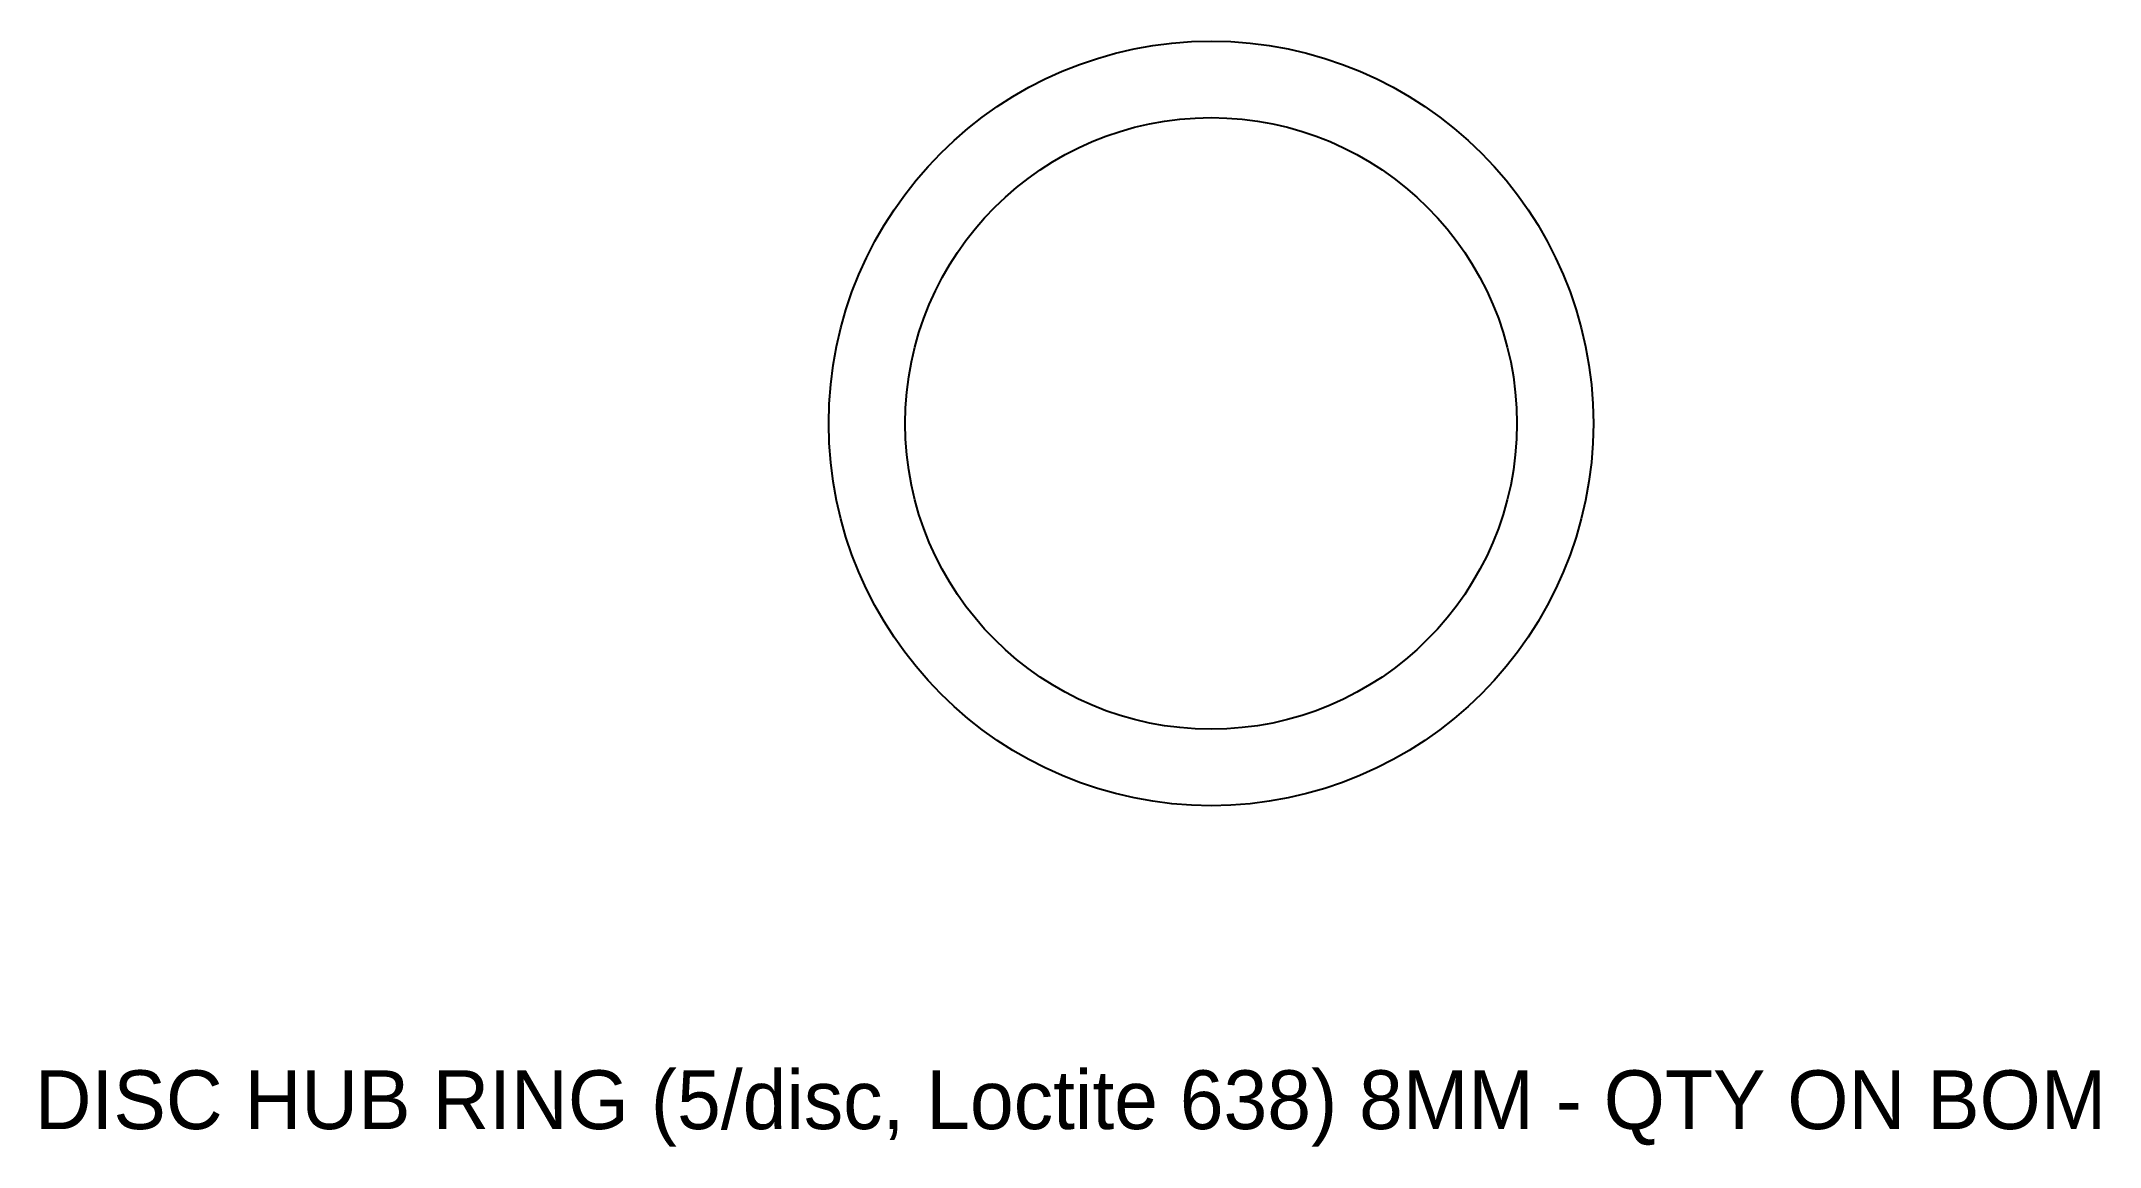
# Model space of a CAD drawing. Header units: metres. Extents: x -99 to 76, y -62 to 32.
import ezdxf

# ---------------------------------------------------------------- set-up
doc = ezdxf.new("R2010")
doc.units = ezdxf.units.M

msp = doc.modelspace()

# ---------------------------------------------------------------- linework, layer by layer
for radius in [32.5, 26]:
    msp.add_circle((0, 0), radius)

# ---------------------------------------------------------------- texts
at = {"layer": 'NOTES'}
msp.add_text('DISC HUB RING (5/disc, Loctite 638) 8MM - QTY ON BOM', height=5, dxfattribs=at).set_placement((-100, -60))

doc.saveas('drawing.dxf')
